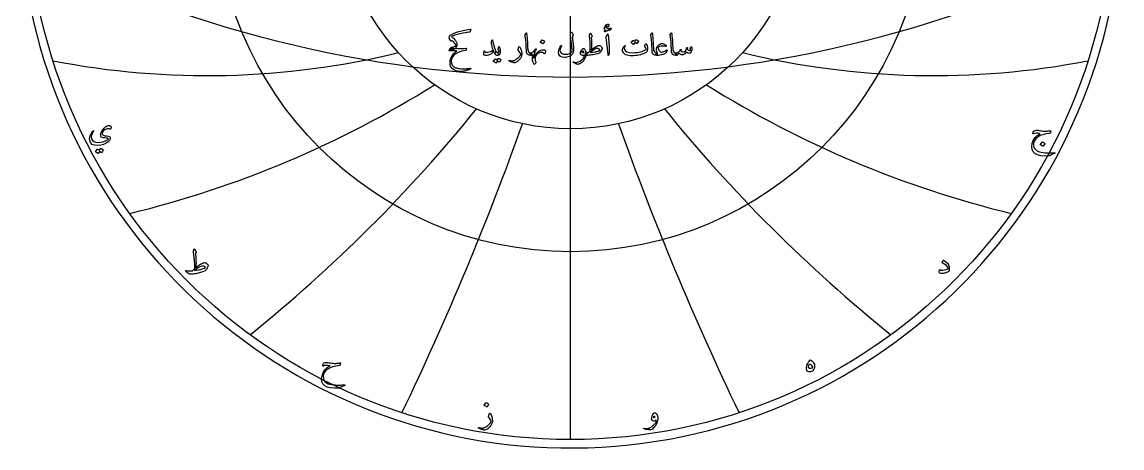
# Model space of a CAD drawing. Header units: millimetres. Extents: x -128 to 128, y -128 to 131.
# Drawn here: x -127.3 to 127.9, y -128 to -29.3 of the extents above; entities that cross this region are included whole.
import ezdxf

# ---------------------------------------------------------------- set-up
doc = ezdxf.new("R2010")
doc.units = ezdxf.units.MM
for name, color, linetype in [('CUT_OUTER', 1, 'Continuous'), ('ENGRAVE', 7, 'Continuous'), ('ENGRAVE_FINE', 8, 'Continuous'), ('TEXT', 5, 'Continuous')]:
    doc.layers.add(name, color=color, linetype=linetype)

msp = doc.modelspace()

# ---------------------------------------------------------------- linework, layer by layer
at = {"layer": 'CUT_OUTER'}
msp.add_arc((0, 0), 127.95, 185.9764, 87.8052, dxfattribs=at)
at = {"layer": 'ENGRAVE'}
for points in [[(0, -126), (0, 126)], [(0, -126), (0, -53.99)]]:
    msp.add_lwpolyline(points, dxfattribs=at)
for radius in [126, 82.48, 53.99]:
    msp.add_circle((0, 0), radius, dxfattribs=at)
for centre, radius, start, end in [((-84.32, 146.05), 187.73, 259.0268, 283.6824), ((84.32, 146.05), 187.73, 256.3176, 280.9732), ((-158.46, 158.46), 238.79, 283.6137, 302.1054), ((158.46, 158.46), 238.79, 237.8946, 256.3863), ((-290.4, 167.66), 345.32, 308.7299, 321.0577), ((290.4, 167.66), 345.32, 218.9423, 231.2701), ((-646.87, 173.33), 674.75, 334.25339, 340.41728), ((646.87, 173.33), 674.75, 199.58272, 205.74661)]:
    msp.add_arc(centre, radius, start, end, dxfattribs=at)
at = {"layer": 'ENGRAVE_FINE'}
msp.add_arc((0, 239.36), 281.39, 243.5411, 296.4589, dxfattribs=at)
at = {"layer": 'TEXT'}
for points in [[(9.17, -31.15), (9.08, -31.17), (8.99, -31.19), (8.91, -31.2), (8.84, -31.22), (8.77, -31.23), (8.71, -31.25), (8.66, -31.26), (8.62, -31.28), (8.57, -31.29), (8.52, -31.31), (8.45, -31.34), (8.38, -31.37), (8.3, -31.4), (8.21, -31.44), (8.11, -31.48), (8.01, -31.53), (7.96, -31.54), (7.92, -31.54), (7.89, -31.53), (7.87, -31.5), (7.85, -31.43), (7.89, -31.35), (7.99, -31.25), (8.15, -31.14), (8.03, -31.08), (7.94, -31), (7.88, -30.92), (7.85, -30.84), (7.84, -30.68), (7.88, -30.51), (7.96, -30.32), (8.09, -30.12), (8.25, -29.94), (8.41, -29.82), (8.57, -29.75), (8.74, -29.74), (8.83, -29.76), (8.9, -29.81), (8.93, -29.88), (8.93, -29.98), (8.92, -30.09), (8.89, -30.19), (8.85, -30.28), (8.8, -30.36), (8.76, -30.42), (8.71, -30.44), (8.67, -30.44), (8.63, -30.4), (8.59, -30.34), (8.54, -30.3), (8.48, -30.27), (8.41, -30.26), (8.34, -30.26), (8.28, -30.27), (8.23, -30.3), (8.19, -30.35), (8.15, -30.4), (8.15, -30.45), (8.16, -30.49), (8.19, -30.53), (8.33, -30.63), (8.49, -30.71), (8.68, -30.75), (8.91, -30.77), (8.92, -30.77), (8.95, -30.77), (8.97, -30.77), (9, -30.76), (9.02, -30.76), (9.06, -30.75), (9.09, -30.75), (9.12, -30.74), (9.16, -30.73), (9.2, -30.72), (9.23, -30.72), (9.25, -30.71), (9.28, -30.71), (9.3, -30.7), (9.32, -30.7), (9.33, -30.7), (9.36, -30.7), (9.39, -30.71), (9.41, -30.73), (9.42, -30.75), (9.43, -30.77), (9.43, -30.79), (9.43, -30.81), (9.43, -30.83), (9.36, -30.96), (9.29, -31.06), (9.23, -31.12), (9.17, -31.15)], [(-23.17, -31.14), (-23.31, -31.46), (-23.34, -31.52), (-23.38, -31.56), (-23.44, -31.59), (-23.52, -31.61), (-24.88, -31.83), (-25.99, -32.06), (-26.85, -32.31), (-27.47, -32.56), (-27.52, -32.59), (-27.55, -32.63), (-27.55, -32.66), (-27.52, -32.7), (-27.25, -32.96), (-27.02, -33.19), (-26.84, -33.39), (-26.7, -33.56), (-26.51, -33.87), (-26.4, -34.19), (-26.35, -34.5), (-26.38, -34.82), (-26.55, -35.2), (-26.81, -35.46), (-27.18, -35.62), (-27.63, -35.65), (-27.81, -35.62), (-27.91, -35.55), (-27.91, -35.45), (-27.82, -35.3), (-27.78, -35.25), (-27.74, -35.21), (-27.71, -35.18), (-27.69, -35.17), (-27.64, -35.15), (-27.6, -35.13), (-27.55, -35.11), (-27.5, -35.1), (-27.32, -35.06), (-27.16, -35.02), (-27.02, -34.98), (-26.89, -34.94), (-26.78, -34.9), (-26.68, -34.86), (-26.61, -34.82), (-26.54, -34.77), (-26.64, -34.55), (-26.81, -34.28), (-27.07, -33.97), (-27.41, -33.61), (-27.43, -33.6), (-27.45, -33.59), (-27.47, -33.58), (-27.49, -33.58), (-27.62, -33.67), (-27.64, -33.68), (-27.68, -33.67), (-27.71, -33.64), (-27.75, -33.6), (-28.11, -33.17), (-28.14, -33.12), (-28.15, -33.07), (-28.16, -33.01), (-28.15, -32.94), (-28.1, -32.76), (-28.04, -32.59), (-27.95, -32.43), (-27.85, -32.28), (-27.17, -31.91), (-26.19, -31.57), (-24.89, -31.25), (-23.29, -30.96), (-23.2, -30.96), (-23.16, -30.99), (-23.14, -31.05), (-23.17, -31.14)], [(-10.29, -31.82), (-10.28, -31.8), (-10.26, -31.78), (-10.25, -31.78), (-10.24, -31.78), (-10.22, -31.79), (-10.21, -31.81), (-10.19, -31.86), (-10.18, -31.93), (-10.12, -32.47), (-10.07, -32.97), (-10.04, -33.43), (-10.01, -33.85), (-9.99, -34.21), (-9.98, -34.53), (-9.96, -34.82), (-9.95, -35.06), (-9.94, -35.27), (-9.93, -35.45), (-9.92, -35.58), (-9.91, -35.68), (-9.85, -35.98), (-9.71, -36.19), (-9.49, -36.33), (-9.19, -36.39), (-9.11, -36.41), (-9.05, -36.46), (-9.03, -36.54), (-9.04, -36.65), (-9.07, -36.82), (-9.11, -36.95), (-9.15, -37.02), (-9.19, -37.05), (-9.61, -36.99), (-9.92, -36.82), (-10.12, -36.55), (-10.2, -36.16), (-10.22, -35.97), (-10.23, -35.79), (-10.24, -35.6), (-10.25, -35.42), (-10.26, -35.23), (-10.27, -35.04), (-10.28, -34.85), (-10.28, -34.66), (-10.3, -34.31), (-10.32, -33.98), (-10.34, -33.69), (-10.37, -33.44), (-10.41, -33.2), (-10.45, -32.94), (-10.49, -32.67), (-10.55, -32.38), (-10.55, -32.33), (-10.55, -32.28), (-10.54, -32.24), (-10.52, -32.2)], [(0.15, -31.65), (0.16, -31.62), (0.17, -31.61), (0.19, -31.6), (0.22, -31.59), (0.24, -31.6), (0.26, -31.61), (0.28, -31.63), (0.29, -31.66), (0.36, -31.83), (0.43, -31.97), (0.51, -32.09), (0.59, -32.19), (0.61, -32.23), (0.62, -32.27), (0.61, -32.31), (0.58, -32.36), (0.56, -32.39), (0.55, -32.41), (0.53, -32.44), (0.52, -32.46), (0.5, -32.48), (0.49, -32.5), (0.48, -32.52), (0.46, -32.53), (0.45, -32.56), (0.43, -32.59), (0.42, -32.63), (0.42, -32.68), (0.43, -32.8), (0.44, -32.94), (0.46, -33.09), (0.47, -33.25), (0.49, -33.42), (0.51, -33.6), (0.53, -33.79), (0.56, -34), (0.59, -34.2), (0.61, -34.39), (0.63, -34.57), (0.65, -34.74), (0.66, -34.9), (0.68, -35.04), (0.69, -35.17), (0.7, -35.3), (0.71, -35.66), (0.68, -36), (0.61, -36.32), (0.5, -36.62), (0.4, -36.8), (0.23, -36.97), (0.01, -37.12), (-0.26, -37.26), (-0.56, -37.37), (-0.84, -37.45), (-1.1, -37.5), (-1.35, -37.51), (-1.96, -37.43), (-2.4, -37.19), (-2.67, -36.82), (-2.76, -36.29), (-2.73, -35.9), (-2.62, -35.52), (-2.45, -35.14), (-2.21, -34.77), (-2.19, -34.75), (-2.17, -34.74), (-2.15, -34.73), (-2.13, -34.74), (-2.1, -34.75), (-2.09, -34.76), (-2.07, -34.77), (-2.07, -34.79), (-2.06, -34.81), (-2.06, -34.84), (-2.07, -34.86), (-2.08, -34.88), (-2.25, -35.21), (-2.36, -35.48), (-2.43, -35.71), (-2.44, -35.89), (-2.32, -36.28), (-2.06, -36.55), (-1.65, -36.7), (-1.11, -36.74), (-0.62, -36.69), (-0.2, -36.56), (0.14, -36.37), (0.41, -36.11), (0.4, -35.98), (0.39, -35.83), (0.38, -35.66), (0.36, -35.47), (0.34, -35.26), (0.31, -35.03), (0.28, -34.77), (0.24, -34.49), (0.2, -34.2), (0.17, -33.92), (0.14, -33.64), (0.11, -33.37), (0.08, -33.1), (0.06, -32.83), (0.03, -32.57), (0.01, -32.31), (-0.01, -32.07), (-0.01, -32.04), (-0.01, -32.01), (0, -31.99), (0.01, -31.96)], [(4.57, -31.91), (4.59, -31.89), (4.61, -31.88), (4.62, -31.87), (4.63, -31.87), (4.64, -31.88), (4.66, -31.89), (4.67, -31.91), (4.68, -31.93), (4.73, -32.03), (4.77, -32.12), (4.81, -32.2), (4.85, -32.28), (4.89, -32.34), (4.93, -32.4), (4.96, -32.45), (4.99, -32.49), (5.02, -32.53), (5.03, -32.56), (5.02, -32.6), (4.99, -32.64), (4.85, -32.82), (4.83, -32.85), (4.82, -32.89), (4.81, -32.93), (4.81, -32.97), (4.84, -33.32), (4.86, -33.62), (4.87, -33.88), (4.88, -34.1), (4.89, -34.28), (4.9, -34.42), (4.91, -34.52), (4.91, -34.58), (4.9, -34.75), (4.9, -34.92), (4.89, -35.08), (4.88, -35.23), (4.87, -35.37), (4.85, -35.5), (4.83, -35.63), (4.81, -35.74), (5.31, -35.36), (5.73, -35.07), (6.09, -34.87), (6.39, -34.75), (6.52, -34.72), (6.64, -34.71), (6.74, -34.71), (6.83, -34.74), (6.96, -34.8), (7.08, -34.91), (7.19, -35.05), (7.3, -35.23), (7.32, -35.27), (7.33, -35.32), (7.32, -35.38), (7.31, -35.44), (7.24, -35.66), (7.15, -35.88), (7.05, -36.08), (6.94, -36.27), (6.83, -36.39), (6.67, -36.5), (6.47, -36.59), (6.23, -36.66), (5.9, -36.73), (5.57, -36.8), (5.25, -36.86), (4.92, -36.91), (4.61, -36.96), (4.29, -36.99), (3.98, -37.02), (3.67, -37.05), (3.63, -37.04), (3.6, -37.01), (3.57, -36.96), (3.54, -36.89), (3.52, -36.8), (3.51, -36.72), (3.5, -36.64), (3.51, -36.56), (3.53, -36.49), (3.57, -36.44), (3.61, -36.41), (3.67, -36.39), (3.74, -36.39), (3.81, -36.38), (3.88, -36.38), (3.94, -36.37), (4, -36.36), (4.05, -36.36), (4.1, -36.35), (4.14, -36.35), (4.55, -35.96), (4.55, -35.94), (4.56, -35.92), (4.56, -35.89), (4.57, -35.86), (4.57, -35.82), (4.57, -35.78), (4.58, -35.73), (4.58, -35.68), (4.58, -35.62), (4.59, -35.56), (4.59, -35.5), (4.59, -35.43), (4.59, -35.36), (4.59, -35.28), (4.59, -35.2), (4.59, -35.12), (4.59, -35.03), (4.58, -34.92), (4.58, -34.79), (4.57, -34.64), (4.56, -34.48), (4.55, -34.3), (4.54, -34.1), (4.53, -33.89), (4.5, -33.41), (4.47, -33.04), (4.44, -32.77), (4.42, -32.59), (4.4, -32.48), (4.39, -32.39), (4.38, -32.33), (4.38, -32.3), (4.41, -32.24), (4.43, -32.18), (4.45, -32.13), (4.47, -32.08), (4.5, -32.03), (4.52, -31.99), (4.55, -31.95), (4.57, -31.91)], [(8.51, -32.18), (8.58, -32.05), (8.64, -32), (8.68, -32.04), (8.71, -32.17), (8.88, -33.95), (8.98, -35.04), (9, -35.91), (8.94, -36.56), (8.81, -36.99), (8.79, -37.03), (8.77, -37.05), (8.75, -37.05), (8.73, -37.04), (8.72, -37.02), (8.71, -36.99), (8.7, -36.95), (8.7, -36.91), (8.7, -36.6), (8.69, -36.27), (8.66, -35.91), (8.62, -35.54), (8.61, -35.45), (8.58, -35.18), (8.53, -34.76), (8.46, -34.16), (8.3, -32.85), (8.3, -32.78), (8.3, -32.72), (8.31, -32.66), (8.33, -32.6)], [(18.88, -31.82), (18.89, -31.8), (18.91, -31.78), (18.92, -31.78), (18.93, -31.78), (18.95, -31.79), (18.96, -31.81), (18.98, -31.86), (18.99, -31.93), (19.05, -32.47), (19.1, -32.97), (19.13, -33.43), (19.16, -33.85), (19.18, -34.21), (19.19, -34.53), (19.21, -34.82), (19.22, -35.06), (19.23, -35.27), (19.24, -35.45), (19.25, -35.58), (19.26, -35.68), (19.32, -35.98), (19.46, -36.19), (19.68, -36.33), (19.98, -36.39), (20.06, -36.41), (20.12, -36.46), (20.14, -36.54), (20.13, -36.65), (20.1, -36.82), (20.06, -36.95), (20.02, -37.02), (19.98, -37.05), (19.56, -36.99), (19.25, -36.82), (19.05, -36.55), (18.97, -36.16), (18.95, -35.97), (18.94, -35.79), (18.93, -35.6), (18.92, -35.42), (18.91, -35.23), (18.9, -35.04), (18.89, -34.85), (18.89, -34.66), (18.87, -34.31), (18.85, -33.98), (18.83, -33.69), (18.8, -33.44), (18.76, -33.2), (18.72, -32.94), (18.68, -32.67), (18.62, -32.38), (18.62, -32.33), (18.62, -32.28), (18.63, -32.24), (18.65, -32.2)], [(23.37, -31.82), (23.39, -31.8), (23.4, -31.78), (23.41, -31.78), (23.42, -31.78), (23.44, -31.79), (23.45, -31.81), (23.47, -31.86), (23.48, -31.93), (23.54, -32.47), (23.59, -32.97), (23.63, -33.43), (23.65, -33.85), (23.67, -34.21), (23.69, -34.53), (23.7, -34.82), (23.72, -35.06), (23.73, -35.27), (23.74, -35.45), (23.74, -35.58), (23.75, -35.68), (23.81, -35.98), (23.96, -36.19), (24.18, -36.33), (24.47, -36.39), (24.56, -36.41), (24.61, -36.46), (24.63, -36.54), (24.63, -36.65), (24.59, -36.82), (24.56, -36.95), (24.52, -37.02), (24.47, -37.05), (24.05, -36.99), (23.74, -36.82), (23.55, -36.55), (23.46, -36.16), (23.44, -35.97), (23.43, -35.79), (23.42, -35.6), (23.41, -35.42), (23.4, -35.23), (23.39, -35.04), (23.39, -34.85), (23.38, -34.66), (23.36, -34.31), (23.35, -33.98), (23.32, -33.69), (23.29, -33.44), (23.26, -33.2), (23.21, -32.94), (23.17, -32.67), (23.12, -32.38), (23.11, -32.33), (23.11, -32.28), (23.12, -32.24), (23.14, -32.2)], [(-27.17, -35.35), (-26.24, -35.39), (-25.44, -35.39), (-24.76, -35.37), (-24.21, -35.31), (-24.19, -35.31), (-24.17, -35.31), (-24.16, -35.31), (-24.15, -35.32), (-24.14, -35.33), (-24.14, -35.34), (-24.14, -35.36), (-24.14, -35.38), (-24.15, -35.44), (-24.17, -35.5), (-24.18, -35.56), (-24.19, -35.61), (-24.21, -35.65), (-24.22, -35.69), (-24.23, -35.73), (-24.24, -35.75), (-24.27, -35.8), (-24.29, -35.83), (-24.32, -35.85), (-24.36, -35.86), (-25.2, -36.01), (-25.93, -36.25), (-26.55, -36.58), (-27.06, -36.99), (-27.32, -37.28), (-27.5, -37.59), (-27.62, -37.92), (-27.67, -38.27), (-27.62, -38.82), (-27.45, -39.26), (-27.14, -39.6), (-26.7, -39.85), (-26.47, -39.92), (-26.21, -39.98), (-25.94, -40.03), (-25.64, -40.06), (-25.32, -40.09), (-24.98, -40.1), (-24.62, -40.1), (-24.23, -40.09), (-24.1, -40.08), (-23.96, -40.07), (-23.83, -40.06), (-23.7, -40.05), (-23.57, -40.04), (-23.45, -40.03), (-23.33, -40.01), (-23.22, -40), (-23.18, -40), (-23.16, -40.01), (-23.14, -40.03), (-23.14, -40.06), (-23.14, -40.09), (-23.15, -40.12), (-23.16, -40.14), (-23.18, -40.15), (-23.39, -40.24), (-23.58, -40.32), (-23.76, -40.39), (-23.94, -40.45), (-24.1, -40.5), (-24.25, -40.55), (-24.38, -40.59), (-24.51, -40.62), (-24.63, -40.65), (-24.74, -40.67), (-24.86, -40.69), (-24.96, -40.7), (-25.07, -40.72), (-25.17, -40.72), (-25.28, -40.73), (-25.37, -40.73), (-26.05, -40.67), (-26.62, -40.56), (-27.07, -40.38), (-27.41, -40.14), (-27.66, -39.85), (-27.83, -39.5), (-27.93, -39.1), (-27.95, -38.66), (-27.88, -38.1), (-27.71, -37.56), (-27.44, -37.04), (-27.07, -36.54), (-26.93, -36.38), (-26.77, -36.24), (-26.58, -36.1), (-26.38, -35.96), (-28.14, -35.95), (-28.18, -35.93), (-28.2, -35.9), (-28.19, -35.85), (-28.16, -35.79), (-28.1, -35.7), (-28.05, -35.62), (-28, -35.55), (-27.96, -35.48), (-27.92, -35.43), (-27.89, -35.39), (-27.86, -35.36), (-27.84, -35.33), (-27.79, -35.33), (-27.67, -35.33), (-27.46, -35.34), (-27.17, -35.35)], [(-18.07, -33.6), (-18.02, -33.8), (-17.98, -33.99), (-17.93, -34.19), (-17.88, -34.39), (-17.82, -34.59), (-17.76, -34.8), (-17.7, -35.01), (-17.63, -35.23), (-17.49, -35.62), (-17.37, -35.92), (-17.26, -36.12), (-17.16, -36.22), (-17.07, -36.28), (-16.98, -36.36), (-16.89, -36.47), (-16.8, -36.6), (-16.72, -36.77), (-16.69, -36.89), (-16.73, -36.97), (-16.83, -37.02), (-17.15, -36.98), (-17.44, -36.77), (-17.69, -36.37), (-17.9, -35.8), (-17.9, -35.79), (-17.91, -35.78), (-17.92, -35.78), (-17.93, -35.78), (-17.93, -35.78), (-17.94, -35.78), (-17.95, -35.79), (-17.96, -35.8), (-17.98, -35.89), (-18, -35.99), (-18.03, -36.09), (-18.07, -36.2), (-18.1, -36.31), (-18.14, -36.39), (-18.18, -36.46), (-18.23, -36.52), (-18.38, -36.65), (-18.57, -36.77), (-18.8, -36.87), (-19.07, -36.96), (-19.34, -37.02), (-19.57, -37.05), (-19.77, -37.04), (-19.94, -36.99), (-20.08, -36.88), (-20.14, -36.67), (-20.13, -36.38), (-20.04, -35.99), (-20.03, -35.98), (-20.02, -35.97), (-20.01, -35.97), (-19.99, -35.96), (-19.97, -35.97), (-19.95, -35.97), (-19.94, -35.98), (-19.93, -36), (-19.9, -36.08), (-19.86, -36.15), (-19.82, -36.2), (-19.77, -36.24), (-19.63, -36.29), (-19.44, -36.3), (-19.19, -36.28), (-18.9, -36.21), (-18.59, -36.11), (-18.34, -36), (-18.17, -35.87), (-18.07, -35.73), (-18.05, -35.59), (-18.08, -35.35), (-18.15, -35.01), (-18.27, -34.57), (-18.33, -34.34), (-18.36, -34.15), (-18.37, -34.01), (-18.36, -33.91), (-18.22, -33.52), (-18.2, -33.48), (-18.19, -33.45), (-18.17, -33.43), (-18.15, -33.42), (-18.13, -33.43), (-18.11, -33.47), (-18.09, -33.53), (-18.07, -33.6)], [(-16.6, -35.95), (-16.64, -35.88), (-16.68, -35.82), (-16.72, -35.77), (-16.76, -35.72), (-16.79, -35.69), (-16.8, -35.65), (-16.8, -35.6), (-16.8, -35.55), (-16.64, -35), (-16.62, -34.95), (-16.59, -34.94), (-16.56, -34.96), (-16.52, -35.01), (-16.46, -35.13), (-16.41, -35.27), (-16.36, -35.44), (-16.33, -35.63), (-16.31, -35.81), (-16.3, -35.99), (-16.31, -36.17), (-16.32, -36.34), (-16.35, -36.49), (-16.38, -36.62), (-16.43, -36.73), (-16.48, -36.83), (-16.54, -36.9), (-16.62, -36.95), (-16.73, -36.99), (-16.86, -37.02), (-16.99, -37.02), (-17.12, -37), (-17.23, -36.95), (-17.34, -36.88), (-17.42, -36.78), (-17.46, -36.68), (-17.47, -36.56), (-17.43, -36.42), (-17.38, -36.31), (-17.31, -36.24), (-17.24, -36.21), (-17.15, -36.23), (-16.95, -36.27), (-16.78, -36.28), (-16.63, -36.24), (-16.51, -36.16), (-16.51, -36.14), (-16.52, -36.1), (-16.55, -36.03), (-16.6, -35.95)], [(-11.96, -35.02), (-11.96, -35.01), (-11.95, -35), (-11.95, -34.99), (-11.94, -34.98), (-11.92, -34.98), (-11.89, -34.99), (-11.86, -35.01), (-11.83, -35.04), (-11.7, -35.2), (-11.58, -35.38), (-11.49, -35.59), (-11.41, -35.82), (-11.35, -36.07), (-11.31, -36.31), (-11.3, -36.55), (-11.31, -36.79), (-11.37, -37.1), (-11.48, -37.4), (-11.63, -37.69), (-11.82, -37.97), (-12.04, -38.22), (-12.3, -38.42), (-12.59, -38.58), (-12.92, -38.69), (-13.01, -38.7), (-13.09, -38.71), (-13.18, -38.7), (-13.27, -38.68), (-13.47, -38.61), (-13.65, -38.54), (-13.81, -38.48), (-13.95, -38.43), (-14.08, -38.38), (-14.18, -38.33), (-14.26, -38.29), (-14.32, -38.26), (-14.33, -38.25), (-14.34, -38.24), (-14.35, -38.22), (-14.35, -38.21), (-14.35, -38.2), (-14.34, -38.19), (-14.34, -38.17), (-14.33, -38.16), (-14.32, -38.15), (-14.3, -38.15), (-14.28, -38.15), (-14.26, -38.16), (-14.14, -38.19), (-14.02, -38.22), (-13.91, -38.24), (-13.8, -38.25), (-13.69, -38.26), (-13.59, -38.27), (-13.5, -38.27), (-13.41, -38.26), (-13.31, -38.24), (-13.22, -38.22), (-13.12, -38.19), (-13.02, -38.15), (-12.91, -38.11), (-12.8, -38.05), (-12.69, -37.99), (-12.58, -37.92), (-12.26, -37.68), (-11.98, -37.43), (-11.75, -37.16), (-11.57, -36.87), (-11.56, -36.85), (-11.55, -36.82), (-11.55, -36.79), (-11.55, -36.75), (-11.63, -36.55), (-11.75, -36.32), (-11.91, -36.08), (-12.12, -35.8), (-12.13, -35.79), (-12.14, -35.77), (-12.14, -35.76), (-12.14, -35.75)], [(-8.03, -36.99), (-8.11, -37.16), (-8.17, -37.34), (-8.2, -37.53), (-8.22, -37.73), (-8.21, -37.93), (-8.18, -38.15), (-8.14, -38.37), (-8.07, -38.6), (-8.06, -38.63), (-8.06, -38.65), (-8.06, -38.68), (-8.07, -38.69), (-8.33, -39.06), (-8.36, -39.09), (-8.38, -39.1), (-8.4, -39.11), (-8.41, -39.1), (-8.66, -38.67), (-8.78, -38.15), (-8.78, -37.53), (-8.64, -36.81), (-8.77, -36.91), (-8.9, -36.99), (-9.04, -37.03), (-9.19, -37.05), (-9.22, -37.04), (-9.25, -37.01), (-9.27, -36.96), (-9.3, -36.89), (-9.31, -36.85), (-9.32, -36.81), (-9.33, -36.77), (-9.33, -36.73), (-9.34, -36.69), (-9.34, -36.65), (-9.34, -36.61), (-9.35, -36.57), (-9.34, -36.49), (-9.32, -36.44), (-9.26, -36.41), (-9.19, -36.39), (-8.89, -36.33), (-8.61, -36.16), (-8.35, -35.9), (-8.11, -35.55), (-8.07, -35.51), (-8.04, -35.48), (-8.01, -35.47), (-7.97, -35.48), (-7.94, -35.51), (-7.93, -35.53), (-7.93, -35.56), (-7.94, -35.59), (-8, -35.71), (-8.07, -35.82), (-8.13, -35.94), (-8.18, -36.06), (-8.24, -36.18), (-8.29, -36.3), (-8.34, -36.43), (-8.39, -36.55), (-8.5, -36.9), (-8.56, -37.19), (-8.57, -37.44), (-8.54, -37.65), (-8.53, -37.65), (-8.53, -37.66), (-8.53, -37.66), (-8.53, -37.66), (-8.53, -37.66), (-8.53, -37.66), (-8.52, -37.65), (-8.52, -37.65), (-8.48, -37.54), (-8.43, -37.44), (-8.38, -37.34), (-8.34, -37.24), (-8.29, -37.15), (-8.23, -37.06), (-8.18, -36.96), (-8.12, -36.87), (-8.08, -36.81), (-8.04, -36.77), (-8.01, -36.76), (-7.98, -36.77), (-7.97, -36.8), (-7.97, -36.84), (-7.99, -36.91), (-8.03, -36.99)], [(-6.2, -36.6), (-6.29, -36.45), (-6.41, -36.35), (-6.56, -36.3), (-6.74, -36.29), (-6.84, -36.3), (-6.94, -36.32), (-7.04, -36.34), (-7.14, -36.37), (-7.24, -36.4), (-7.34, -36.43), (-7.43, -36.47), (-7.53, -36.52), (-7.69, -36.63), (-7.84, -36.78), (-7.99, -36.98), (-8.12, -37.22), (-8.16, -37.27), (-8.2, -37.3), (-8.23, -37.31), (-8.26, -37.3), (-8.29, -37.27), (-8.3, -37.24), (-8.29, -37.2), (-8.27, -37.15), (-8.25, -37.1), (-8.22, -37.04), (-8.2, -37), (-8.18, -36.96), (-8.16, -36.92), (-8.15, -36.9), (-8.13, -36.87), (-8.12, -36.86), (-8.02, -36.7), (-7.91, -36.55), (-7.79, -36.41), (-7.68, -36.29), (-7.56, -36.18), (-7.44, -36.08), (-7.32, -36), (-7.19, -35.92), (-6.87, -35.77), (-6.57, -35.7), (-6.29, -35.69), (-6.04, -35.75), (-5.93, -35.81), (-5.85, -35.88), (-5.8, -35.96), (-5.78, -36.07), (-5.8, -36.2), (-5.84, -36.33), (-5.9, -36.46), (-6, -36.57), (-6.07, -36.62), (-6.12, -36.64), (-6.16, -36.63), (-6.2, -36.6)], [(-6.6, -33.43), (-6.59, -33.42), (-6.58, -33.42), (-6.56, -33.41), (-6.54, -33.42), (-6.4, -33.47), (-6.27, -33.54), (-6.14, -33.63), (-6.02, -33.72), (-6.01, -33.74), (-6.01, -33.75), (-6.01, -33.76), (-6.02, -33.78), (-6.36, -34.33), (-6.37, -34.34), (-6.39, -34.35), (-6.41, -34.34), (-6.43, -34.32), (-6.45, -34.31), (-6.48, -34.29), (-6.53, -34.26), (-6.58, -34.22), (-6.65, -34.18), (-6.73, -34.13), (-6.83, -34.07), (-6.94, -34), (-6.95, -33.99), (-6.96, -33.98), (-6.96, -33.97), (-6.95, -33.96)], [(3.52, -37.13), (3.35, -37.72), (3.06, -38.22), (2.66, -38.63), (2.15, -38.93), (2.08, -38.96), (2, -38.99), (1.93, -39.02), (1.87, -39.04), (1.8, -39.06), (1.73, -39.07), (1.67, -39.08), (1.6, -39.08), (1.45, -39.06), (1.24, -38.98), (0.98, -38.84), (0.68, -38.64), (0.64, -38.61), (0.62, -38.59), (0.62, -38.56), (0.62, -38.53), (0.64, -38.51), (0.66, -38.5), (0.69, -38.51), (0.73, -38.52), (1.05, -38.62), (1.41, -38.62), (1.8, -38.52), (2.24, -38.31), (2.6, -38.07), (2.9, -37.78), (3.13, -37.45), (3.3, -37.08), (3.3, -37.07), (3.3, -37.06), (3.29, -37.05), (3.28, -37.05), (3.03, -37.03), (2.82, -37), (2.64, -36.96), (2.5, -36.9), (2.4, -36.81), (2.33, -36.69), (2.3, -36.53), (2.32, -36.33), (2.32, -36.31), (2.32, -36.28), (2.33, -36.26), (2.34, -36.23), (2.34, -36.2), (2.35, -36.17), (2.36, -36.14), (2.37, -36.11), (2.46, -35.9), (2.56, -35.73), (2.68, -35.59), (2.82, -35.49), (2.97, -35.44), (3.1, -35.44), (3.22, -35.49), (3.32, -35.61), (3.42, -35.77), (3.49, -35.95), (3.54, -36.16), (3.56, -36.39), (3.58, -36.39), (3.59, -36.39), (3.61, -36.39), (3.62, -36.39), (3.63, -36.39), (3.64, -36.39), (3.66, -36.38), (3.67, -36.38), (3.72, -36.4), (3.76, -36.43), (3.79, -36.48), (3.8, -36.55), (3.81, -36.63), (3.81, -36.71), (3.8, -36.8), (3.78, -36.88), (3.76, -36.95), (3.73, -37), (3.7, -37.03), (3.67, -37.05), (3.53, -37.05), (3.53, -37.06), (3.53, -37.08), (3.53, -37.1), (3.52, -37.13)], [(6.13, -35.4), (6.1, -35.41), (6.06, -35.41), (6.02, -35.42), (5.98, -35.43), (5.62, -35.57), (5.27, -35.76), (4.93, -36.01), (4.59, -36.32), (4.93, -36.29), (5.25, -36.25), (5.55, -36.21), (5.84, -36.16), (6.11, -36.11), (6.37, -36.05), (6.6, -35.98), (6.82, -35.91), (6.84, -35.9), (6.85, -35.89), (6.85, -35.87), (6.84, -35.85), (6.69, -35.66), (6.52, -35.52), (6.33, -35.44), (6.13, -35.4)], [(17.56, -34.35), (17.61, -34.41), (17.65, -34.47), (17.69, -34.55), (17.73, -34.63), (17.76, -34.71), (17.79, -34.81), (17.81, -34.9), (17.83, -35.01), (17.86, -35.21), (17.87, -35.42), (17.85, -35.62), (17.82, -35.82), (17.77, -36), (17.7, -36.14), (17.62, -36.25), (17.53, -36.33), (17.23, -36.48), (16.91, -36.63), (16.58, -36.75), (16.22, -36.86), (15.85, -36.95), (15.46, -37.01), (15.05, -37.06), (14.62, -37.1), (13.83, -37.09), (13.17, -36.98), (12.66, -36.76), (12.29, -36.44), (12.14, -36.19), (12.07, -35.93), (12.08, -35.64), (12.17, -35.33), (12.2, -35.27), (12.24, -35.2), (12.28, -35.13), (12.33, -35.06), (12.38, -34.99), (12.44, -34.92), (12.5, -34.84), (12.56, -34.77), (12.59, -34.74), (12.61, -34.73), (12.63, -34.73), (12.66, -34.73), (12.67, -34.74), (12.69, -34.75), (12.7, -34.77), (12.71, -34.79), (12.71, -34.81), (12.71, -34.83), (12.7, -34.85), (12.69, -34.87), (12.62, -34.94), (12.57, -35.02), (12.52, -35.1), (12.48, -35.18), (12.45, -35.26), (12.43, -35.33), (12.43, -35.41), (12.44, -35.48), (12.67, -35.89), (13.09, -36.18), (13.72, -36.34), (14.55, -36.38), (15, -36.37), (15.43, -36.33), (15.84, -36.27), (16.23, -36.19), (16.6, -36.09), (16.95, -35.97), (17.28, -35.83), (17.59, -35.67), (17.56, -35.52), (17.49, -35.36), (17.38, -35.18), (17.24, -34.98), (17.23, -34.96), (17.23, -34.92), (17.24, -34.87), (17.25, -34.8), (17.26, -34.8), (17.26, -34.79), (17.26, -34.78), (17.26, -34.78), (17.28, -34.69), (17.32, -34.58), (17.36, -34.47), (17.42, -34.35), (17.44, -34.31), (17.48, -34.29), (17.51, -34.31), (17.56, -34.35)], [(15.19, -33.38), (15.2, -33.37), (15.21, -33.37), (15.23, -33.36), (15.25, -33.37), (15.32, -33.39), (15.39, -33.42), (15.46, -33.45), (15.52, -33.49), (15.58, -33.53), (15.65, -33.57), (15.71, -33.61), (15.76, -33.66), (15.78, -33.68), (15.78, -33.69), (15.78, -33.71), (15.77, -33.73), (15.42, -34.28), (15.41, -34.29), (15.4, -34.29), (15.38, -34.28), (15.36, -34.27), (15.34, -34.25), (15.32, -34.23), (15.28, -34.21), (15.23, -34.18), (15.18, -34.15), (15.11, -34.11), (15.03, -34.06), (14.94, -34.01), (14.67, -34.44), (14.66, -34.45), (14.64, -34.46), (14.62, -34.45), (14.6, -34.43), (14.58, -34.42), (14.54, -34.4), (14.5, -34.37), (14.44, -34.33), (14.38, -34.29), (14.29, -34.24), (14.2, -34.18), (14.09, -34.11), (14.08, -34.1), (14.07, -34.09), (14.07, -34.08), (14.08, -34.07), (14.44, -33.54), (14.45, -33.53), (14.46, -33.53), (14.47, -33.52), (14.49, -33.53), (14.56, -33.54), (14.61, -33.57), (14.67, -33.59), (14.73, -33.62), (14.78, -33.66), (14.83, -33.69), (14.88, -33.73), (14.93, -33.76)], [(22.43, -35.86), (22.23, -36.3), (22.21, -36.34), (22.18, -36.38), (22.16, -36.4), (22.14, -36.42), (22.02, -36.5), (21.9, -36.57), (21.77, -36.64), (21.64, -36.7), (21.49, -36.76), (21.34, -36.81), (21.18, -36.87), (21.01, -36.91), (20.7, -36.99), (20.42, -37.04), (20.18, -37.06), (19.98, -37.05), (19.9, -37.01), (19.85, -36.94), (19.83, -36.84), (19.83, -36.7), (19.85, -36.57), (19.87, -36.48), (19.91, -36.42), (19.95, -36.39), (19.96, -36.39), (19.97, -36.39), (19.97, -36.39), (19.98, -36.39), (20.04, -36.4), (20.09, -36.4), (20.14, -36.4), (20.19, -36.39), (20.1, -36.26), (20.04, -36.12), (19.99, -35.96), (19.96, -35.79), (19.96, -35.48), (20.01, -35.21), (20.12, -34.97), (20.29, -34.77), (20.5, -34.57), (20.71, -34.43), (20.92, -34.32), (21.12, -34.27), (21.34, -34.27), (21.59, -34.35), (21.86, -34.51), (22.17, -34.75), (22.2, -34.79), (22.22, -34.83), (22.22, -34.87), (22.2, -34.92), (22.17, -34.95), (22.13, -34.97), (22.09, -34.98), (22.04, -34.96), (21.7, -34.86), (21.36, -34.83), (21.02, -34.86), (20.67, -34.95), (20.53, -35.01), (20.43, -35.07), (20.36, -35.14), (20.32, -35.22), (20.31, -35.31), (20.33, -35.44), (20.4, -35.59), (20.5, -35.77), (20.63, -35.95), (20.75, -36.08), (20.86, -36.17), (20.97, -36.22), (21.2, -36.24), (21.43, -36.21), (21.66, -36.14), (21.89, -36.01), (22.1, -35.87), (22.21, -35.8), (22.3, -35.76), (22.36, -35.75), (22.41, -35.77), (22.42, -35.79), (22.43, -35.81), (22.43, -35.84), (22.43, -35.86)], [(27.99, -34.98), (28.01, -34.97), (28.03, -34.97), (28.05, -34.99), (28.07, -35.02), (28.1, -35.08), (28.12, -35.15), (28.13, -35.26), (28.14, -35.38), (28.14, -35.53), (28.13, -35.67), (28.12, -35.8), (28.09, -35.93), (28.01, -36.19), (27.92, -36.38), (27.82, -36.49), (27.71, -36.53), (27.46, -36.51), (27.22, -36.45), (27, -36.33), (26.8, -36.16), (26.67, -36.43), (26.51, -36.64), (26.32, -36.79), (26.11, -36.88), (25.88, -36.9), (25.66, -36.84), (25.43, -36.71), (25.2, -36.5), (25.01, -36.74), (24.83, -36.91), (24.65, -37.01), (24.47, -37.05), (24.44, -37.03), (24.41, -36.97), (24.37, -36.87), (24.34, -36.73), (24.33, -36.59), (24.35, -36.49), (24.4, -36.42), (24.47, -36.39), (24.81, -36.32), (25.1, -36.17), (25.35, -35.95), (25.56, -35.66), (25.57, -35.64), (25.59, -35.63), (25.6, -35.62), (25.61, -35.62), (25.63, -35.62), (25.65, -35.63), (25.66, -35.64), (25.67, -35.65), (25.68, -35.69), (25.66, -35.76), (25.62, -35.85), (25.56, -35.97), (25.64, -36.06), (25.77, -36.13), (25.94, -36.18), (26.15, -36.2), (26.42, -36.14), (26.65, -35.96), (26.85, -35.65), (27.01, -35.22), (27.02, -35.19), (27.03, -35.18), (27.04, -35.17), (27.06, -35.17), (27.08, -35.17), (27.1, -35.17), (27.11, -35.18), (27.12, -35.19), (27.13, -35.21), (27.14, -35.23), (27.14, -35.25), (27.14, -35.27), (27.07, -35.57), (27.15, -35.65), (27.25, -35.71), (27.37, -35.77), (27.51, -35.82), (27.64, -35.85), (27.74, -35.86), (27.81, -35.84), (27.85, -35.8), (27.86, -35.73), (27.85, -35.64), (27.83, -35.52), (27.78, -35.38), (27.79, -35.33), (27.83, -35.25), (27.9, -35.13), (27.99, -34.98)], [(-16.73, -37.69), (-16.72, -37.68), (-16.71, -37.68), (-16.69, -37.67), (-16.67, -37.68), (-16.6, -37.7), (-16.53, -37.73), (-16.46, -37.77), (-16.4, -37.8), (-16.34, -37.84), (-16.28, -37.88), (-16.22, -37.93), (-16.16, -37.97), (-16.15, -37.99), (-16.14, -38.01), (-16.14, -38.02), (-16.15, -38.04), (-16.5, -38.59), (-16.51, -38.6), (-16.52, -38.6), (-16.54, -38.59), (-16.56, -38.58), (-16.58, -38.56), (-16.6, -38.54), (-16.64, -38.52), (-16.69, -38.49), (-16.74, -38.46), (-16.81, -38.42), (-16.89, -38.37), (-16.98, -38.32), (-17.25, -38.75), (-17.27, -38.76), (-17.28, -38.77), (-17.3, -38.76), (-17.32, -38.74), (-17.35, -38.73), (-17.38, -38.71), (-17.42, -38.68), (-17.48, -38.64), (-17.55, -38.6), (-17.63, -38.55), (-17.72, -38.49), (-17.83, -38.42), (-17.84, -38.41), (-17.85, -38.4), (-17.85, -38.39), (-17.84, -38.38), (-17.48, -37.85), (-17.48, -37.84), (-17.46, -37.84), (-17.45, -37.83), (-17.43, -37.84), (-17.37, -37.86), (-17.31, -37.88), (-17.25, -37.91), (-17.19, -37.93), (-17.14, -37.97), (-17.09, -38), (-17.04, -38.04), (-16.99, -38.08)], [(3.17, -36.31), (3.1, -36.18), (3.01, -36.09), (2.92, -36.03), (2.82, -36.01), (2.76, -36.03), (2.71, -36.05), (2.67, -36.09), (2.63, -36.13), (2.61, -36.15), (2.61, -36.18), (2.62, -36.2), (2.64, -36.23), (2.72, -36.3), (2.83, -36.34), (2.97, -36.37), (3.14, -36.37), (3.16, -36.37), (3.17, -36.36), (3.18, -36.34), (3.17, -36.31)], [(-106.85, -54.11), (-107.1, -54.02), (-107.38, -54.02), (-107.69, -54.1), (-108.03, -54.26), (-108.24, -54.41), (-108.42, -54.58), (-108.56, -54.79), (-108.67, -55.03), (-108.68, -55.08), (-108.68, -55.13), (-108.67, -55.18), (-108.66, -55.23), (-108.53, -55.4), (-108.33, -55.52), (-108.04, -55.61), (-107.66, -55.65), (-107.3, -55.69), (-107.03, -55.76), (-106.86, -55.86), (-106.8, -56), (-106.79, -56.28), (-106.85, -56.53), (-106.96, -56.75), (-107.15, -56.94), (-107.72, -57.33), (-108.34, -57.62), (-108.99, -57.81), (-109.68, -57.89), (-110.43, -57.84), (-110.99, -57.62), (-111.37, -57.21), (-111.55, -56.64), (-111.56, -56.32), (-111.52, -55.98), (-111.41, -55.61), (-111.26, -55.22), (-111.2, -55.1), (-111.15, -55), (-111.09, -54.9), (-111.03, -54.8), (-110.97, -54.7), (-110.9, -54.61), (-110.84, -54.52), (-110.77, -54.43), (-110.73, -54.4), (-110.7, -54.38), (-110.67, -54.39), (-110.65, -54.42), (-110.63, -54.45), (-110.63, -54.49), (-110.64, -54.52), (-110.65, -54.56), (-110.97, -55.07), (-111.16, -55.53), (-111.22, -55.94), (-111.15, -56.31), (-110.92, -56.69), (-110.59, -56.96), (-110.15, -57.11), (-109.6, -57.16), (-108.9, -57.1), (-108.27, -56.96), (-107.71, -56.73), (-107.22, -56.41), (-107.19, -56.38), (-107.18, -56.35), (-107.18, -56.33), (-107.21, -56.3), (-107.31, -56.25), (-107.49, -56.21), (-107.75, -56.17), (-108.08, -56.14), (-108.42, -56.1), (-108.68, -56.02), (-108.86, -55.91), (-108.96, -55.76), (-109, -55.58), (-109.02, -55.39), (-109, -55.2), (-108.94, -54.99), (-108.77, -54.59), (-108.53, -54.22), (-108.22, -53.88), (-107.85, -53.57), (-107.75, -53.5), (-107.66, -53.44), (-107.56, -53.39), (-107.47, -53.34), (-107.38, -53.31), (-107.3, -53.28), (-107.22, -53.26), (-107.15, -53.26), (-106.85, -53.28), (-106.67, -53.41), (-106.6, -53.64), (-106.65, -53.98), (-106.69, -54.07), (-106.73, -54.12), (-106.79, -54.13), (-106.85, -54.11)], [(111.43, -54.59), (111.25, -55.01), (111.23, -55.03), (111.21, -55.05), (111.19, -55.07), (111.16, -55.08), (110.3, -55.21), (109.58, -55.38), (109, -55.58), (108.57, -55.8), (107.95, -56.3), (107.56, -56.85), (107.38, -57.45), (107.43, -58.1), (107.57, -58.45), (107.8, -58.76), (108.12, -59.03), (108.54, -59.26), (108.84, -59.37), (109.21, -59.45), (109.65, -59.51), (110.16, -59.56), (110.43, -59.57), (110.7, -59.58), (110.97, -59.58), (111.23, -59.58), (111.49, -59.58), (111.74, -59.57), (111.98, -59.55), (112.22, -59.54), (112.28, -59.53), (112.32, -59.54), (112.35, -59.55), (112.38, -59.57), (112.39, -59.59), (112.39, -59.61), (112.39, -59.64), (112.38, -59.67), (112.37, -59.68), (112.36, -59.69), (112.35, -59.7), (112.33, -59.71), (112.32, -59.72), (112.31, -59.72), (112.29, -59.73), (112.28, -59.74), (112.05, -59.81), (111.86, -59.88), (111.68, -59.96), (111.54, -60.04), (111.45, -60.1), (111.36, -60.14), (111.29, -60.18), (111.22, -60.22), (111.16, -60.24), (111.11, -60.26), (111.07, -60.27), (111.04, -60.28), (109.99, -60.32), (109.09, -60.24), (108.34, -60.05), (107.76, -59.74), (107.34, -59.32), (107.09, -58.8), (107.02, -58.17), (107.11, -57.44), (107.36, -56.7), (107.76, -56.07), (108.3, -55.55), (108.98, -55.14), (108.5, -55.05), (108.08, -55.02), (107.72, -55.07), (107.42, -55.19), (107.39, -55.2), (107.37, -55.21), (107.35, -55.21), (107.33, -55.21), (107.31, -55.2), (107.3, -55.19), (107.29, -55.17), (107.29, -55.15), (107.3, -55.06), (107.32, -54.96), (107.34, -54.87), (107.37, -54.77), (107.47, -54.59), (107.62, -54.46), (107.84, -54.37), (108.11, -54.33), (108.28, -54.33), (108.5, -54.35), (108.76, -54.39), (109.06, -54.45), (109.38, -54.51), (109.66, -54.54), (109.93, -54.56), (110.17, -54.56), (110.28, -54.56), (110.41, -54.55), (110.54, -54.54), (110.67, -54.53), (110.82, -54.51), (110.96, -54.5), (111.12, -54.47), (111.28, -54.45), (111.38, -54.45), (111.43, -54.47), (111.45, -54.52), (111.43, -54.59)], [(-109.02, -58.58), (-109.01, -58.57), (-109, -58.56), (-108.98, -58.56), (-108.96, -58.56), (-108.88, -58.59), (-108.81, -58.62), (-108.74, -58.65), (-108.67, -58.69), (-108.6, -58.73), (-108.53, -58.78), (-108.47, -58.82), (-108.41, -58.88), (-108.4, -58.89), (-108.39, -58.91), (-108.39, -58.93), (-108.4, -58.95), (-108.77, -59.54), (-108.78, -59.54), (-108.8, -59.54), (-108.82, -59.54), (-108.84, -59.52), (-108.86, -59.51), (-108.89, -59.49), (-108.92, -59.46), (-108.97, -59.43), (-109.03, -59.39), (-109.1, -59.35), (-109.19, -59.3), (-109.28, -59.25), (-109.58, -59.71), (-109.59, -59.72), (-109.61, -59.72), (-109.63, -59.72), (-109.65, -59.7), (-109.68, -59.68), (-109.71, -59.66), (-109.76, -59.63), (-109.82, -59.59), (-109.89, -59.54), (-109.98, -59.49), (-110.08, -59.43), (-110.2, -59.36), (-110.21, -59.35), (-110.21, -59.33), (-110.21, -59.32), (-110.2, -59.31), (-109.82, -58.75), (-109.82, -58.74), (-109.8, -58.73), (-109.78, -58.73), (-109.76, -58.73), (-109.7, -58.75), (-109.64, -58.78), (-109.57, -58.8), (-109.52, -58.83), (-109.46, -58.87), (-109.4, -58.91), (-109.35, -58.94), (-109.3, -58.99)], [(109.43, -57.1), (109.44, -57.09), (109.46, -57.08), (109.47, -57.08), (109.5, -57.08), (109.65, -57.14), (109.79, -57.22), (109.92, -57.3), (110.05, -57.41), (110.06, -57.42), (110.06, -57.44), (110.06, -57.45), (110.05, -57.47), (109.69, -58.06), (109.68, -58.07), (109.66, -58.07), (109.64, -58.07), (109.61, -58.05), (109.59, -58.03), (109.56, -58.01), (109.51, -57.98), (109.45, -57.94), (109.38, -57.89), (109.29, -57.84), (109.19, -57.78), (109.07, -57.71), (109.05, -57.7), (109.05, -57.68), (109.05, -57.67), (109.05, -57.66)], [(-87.49, -82.28), (-87.45, -82.2), (-87.42, -82.12), (-87.39, -82.06), (-87.37, -82), (-87.35, -81.96), (-87.33, -81.92), (-87.32, -81.9), (-87.31, -81.89), (-87.3, -81.87), (-87.28, -81.86), (-87.27, -81.85), (-87.24, -81.85), (-87.23, -81.85), (-87.21, -81.86), (-87.2, -81.88), (-87.19, -81.9), (-87.15, -81.99), (-87.11, -82.08), (-87.08, -82.16), (-87.05, -82.22), (-87.03, -82.25), (-87.01, -82.28), (-86.99, -82.31), (-86.97, -82.34), (-86.94, -82.38), (-86.91, -82.42), (-86.88, -82.46), (-86.84, -82.5), (-86.82, -82.54), (-86.81, -82.58), (-86.82, -82.62), (-86.84, -82.66), (-86.99, -82.86), (-87.01, -82.89), (-87.02, -82.92), (-87.03, -82.95), (-87.03, -82.99), (-86.95, -83.84), (-86.9, -84.53), (-86.88, -85.06), (-86.89, -85.43), (-86.9, -85.56), (-86.9, -85.69), (-86.91, -85.8), (-86.92, -85.9), (-86.93, -85.99), (-86.94, -86.07), (-86.95, -86.14), (-86.96, -86.19), (-86.73, -86.02), (-86.52, -85.86), (-86.32, -85.71), (-86.14, -85.59), (-85.98, -85.48), (-85.83, -85.39), (-85.7, -85.31), (-85.59, -85.26), (-85.4, -85.17), (-85.22, -85.1), (-85.05, -85.05), (-84.89, -85.02), (-84.81, -85.02), (-84.72, -85.04), (-84.63, -85.07), (-84.53, -85.12), (-84.35, -85.26), (-84.21, -85.39), (-84.12, -85.51), (-84.08, -85.63), (-84.09, -85.76), (-84.12, -85.91), (-84.18, -86.07), (-84.26, -86.25), (-84.36, -86.43), (-84.45, -86.58), (-84.53, -86.7), (-84.6, -86.79), (-84.75, -86.9), (-85.01, -87.03), (-85.38, -87.17), (-85.86, -87.32), (-86.12, -87.4), (-86.39, -87.47), (-86.67, -87.53), (-86.95, -87.58), (-87.23, -87.62), (-87.51, -87.66), (-87.8, -87.68), (-88.09, -87.7), (-88.19, -87.68), (-88.29, -87.66), (-88.39, -87.63), (-88.48, -87.59), (-88.56, -87.56), (-88.65, -87.52), (-88.72, -87.47), (-88.8, -87.42), (-88.93, -87.33), (-89.04, -87.23), (-89.13, -87.13), (-89.19, -87.04), (-89.23, -86.96), (-89.24, -86.9), (-89.21, -86.87), (-89.16, -86.87), (-89.02, -86.88), (-88.86, -86.9), (-88.7, -86.9), (-88.52, -86.91), (-88.33, -86.91), (-88.13, -86.9), (-87.92, -86.89), (-87.69, -86.88), (-87.18, -86.38), (-87.17, -86.18), (-87.17, -85.97), (-87.17, -85.77), (-87.17, -85.56), (-87.18, -85.35), (-87.19, -85.13), (-87.2, -84.92), (-87.22, -84.7), (-87.24, -84.48), (-87.26, -84.27), (-87.28, -84.07), (-87.31, -83.87), (-87.33, -83.69), (-87.35, -83.5), (-87.37, -83.33), (-87.39, -83.16), (-87.41, -83), (-87.43, -82.86), (-87.44, -82.74), (-87.46, -82.64), (-87.47, -82.56), (-87.48, -82.5), (-87.49, -82.45), (-87.5, -82.42), (-87.5, -82.39), (-87.5, -82.36), (-87.5, -82.32), (-87.49, -82.28)], [(-85.83, -85.91), (-86.13, -86.03), (-86.47, -86.23), (-86.83, -86.49), (-87.24, -86.83), (-86.85, -86.78), (-86.48, -86.72), (-86.13, -86.65), (-85.8, -86.57), (-85.49, -86.48), (-85.2, -86.38), (-84.94, -86.27), (-84.69, -86.15), (-84.86, -85.94), (-85.1, -85.83), (-85.43, -85.82), (-85.83, -85.91)], [(86.24, -84.99), (86.27, -84.9), (86.3, -84.82), (86.33, -84.74), (86.36, -84.68), (86.39, -84.62), (86.41, -84.58), (86.44, -84.54), (86.46, -84.5), (86.5, -84.47), (86.54, -84.46), (86.59, -84.47), (86.64, -84.49), (87.1, -84.8), (87.45, -85.15), (87.7, -85.56), (87.84, -86.01), (87.86, -86.14), (87.87, -86.27), (87.88, -86.4), (87.88, -86.52), (87.87, -86.64), (87.86, -86.75), (87.83, -86.86), (87.8, -86.96), (87.77, -87.01), (87.74, -87.06), (87.69, -87.11), (87.64, -87.14), (87.45, -87.24), (87.26, -87.31), (87.07, -87.38), (86.86, -87.43), (86.66, -87.47), (86.45, -87.5), (86.23, -87.52), (86.01, -87.53), (85.75, -87.49), (85.59, -87.34), (85.54, -87.09), (85.58, -86.74), (85.59, -86.7), (85.61, -86.67), (85.64, -86.65), (85.67, -86.64), (85.7, -86.64), (85.73, -86.65), (85.76, -86.67), (85.79, -86.7), (85.88, -86.75), (86.01, -86.77), (86.17, -86.78), (86.37, -86.77), (86.79, -86.7), (87.14, -86.63), (87.41, -86.56), (87.6, -86.47), (87.61, -86.46), (87.62, -86.44), (87.62, -86.41), (87.62, -86.38), (87.48, -86.01), (87.23, -85.69), (86.85, -85.41), (86.35, -85.17), (86.29, -85.14), (86.25, -85.09), (86.23, -85.05), (86.24, -84.99)], [(-53.33, -108.38), (-53.52, -108.8), (-53.54, -108.83), (-53.56, -108.85), (-53.58, -108.86), (-53.61, -108.87), (-54.46, -109.01), (-55.18, -109.17), (-55.76, -109.37), (-56.2, -109.6), (-56.81, -110.1), (-57.21, -110.65), (-57.38, -111.25), (-57.34, -111.9), (-57.2, -112.25), (-56.97, -112.56), (-56.64, -112.83), (-56.22, -113.06), (-55.93, -113.16), (-55.56, -113.25), (-55.12, -113.31), (-54.6, -113.35), (-54.33, -113.37), (-54.06, -113.38), (-53.8, -113.38), (-53.54, -113.38), (-53.28, -113.37), (-53.03, -113.36), (-52.78, -113.35), (-52.54, -113.33), (-52.49, -113.33), (-52.44, -113.33), (-52.41, -113.34), (-52.39, -113.36), (-52.38, -113.39), (-52.37, -113.41), (-52.38, -113.44), (-52.39, -113.46), (-52.4, -113.48), (-52.41, -113.49), (-52.42, -113.5), (-52.43, -113.51), (-52.45, -113.51), (-52.46, -113.52), (-52.48, -113.53), (-52.49, -113.53), (-52.71, -113.6), (-52.91, -113.68), (-53.08, -113.75), (-53.23, -113.83), (-53.32, -113.89), (-53.4, -113.94), (-53.48, -113.98), (-53.55, -114.01), (-53.61, -114.04), (-53.65, -114.06), (-53.69, -114.07), (-53.72, -114.07), (-54.78, -114.11), (-55.68, -114.04), (-56.42, -113.85), (-57, -113.54), (-57.43, -113.12), (-57.67, -112.6), (-57.75, -111.97), (-57.65, -111.23), (-57.4, -110.49), (-57, -109.86), (-56.46, -109.34), (-55.78, -108.93), (-56.26, -108.84), (-56.69, -108.82), (-57.05, -108.87), (-57.34, -108.99), (-57.37, -109), (-57.4, -109), (-57.42, -109.01), (-57.44, -109), (-57.45, -109), (-57.47, -108.99), (-57.47, -108.97), (-57.48, -108.95), (-57.47, -108.85), (-57.45, -108.76), (-57.43, -108.66), (-57.4, -108.57), (-57.3, -108.39), (-57.14, -108.25), (-56.93, -108.17), (-56.66, -108.13), (-56.48, -108.13), (-56.27, -108.15), (-56.01, -108.19), (-55.7, -108.24), (-55.39, -108.3), (-55.1, -108.34), (-54.84, -108.36), (-54.6, -108.36), (-54.48, -108.36), (-54.36, -108.35), (-54.23, -108.34), (-54.09, -108.33), (-53.95, -108.31), (-53.8, -108.29), (-53.64, -108.27), (-53.48, -108.24), (-53.39, -108.24), (-53.33, -108.26), (-53.31, -108.31), (-53.33, -108.38)], [(55.47, -107.61), (55.54, -107.58), (55.61, -107.57), (55.7, -107.59), (55.79, -107.63), (56.02, -107.79), (56.21, -107.96), (56.37, -108.16), (56.49, -108.38), (56.58, -108.6), (56.62, -108.84), (56.63, -109.07), (56.59, -109.31), (56.53, -109.53), (56.44, -109.73), (56.33, -109.9), (56.2, -110.05), (56.05, -110.17), (55.88, -110.25), (55.71, -110.3), (55.53, -110.32), (55.28, -110.3), (55.09, -110.23), (54.94, -110.12), (54.83, -109.95), (54.76, -109.74), (54.74, -109.51), (54.76, -109.24), (54.82, -108.95), (54.92, -108.64), (55.05, -108.35), (55.22, -108.08), (55.42, -107.82), (55.42, -107.81), (55.43, -107.79), (55.43, -107.76), (55.43, -107.72), (55.43, -107.68), (55.44, -107.64), (55.45, -107.62), (55.47, -107.61)], [(56.21, -109.27), (56.24, -109.23), (56.24, -109.18), (56.22, -109.12), (56.17, -109.04), (55.99, -108.85), (55.81, -108.71), (55.64, -108.63), (55.48, -108.61), (55.4, -108.62), (55.33, -108.66), (55.26, -108.74), (55.2, -108.83), (55.15, -108.94), (55.12, -109.03), (55.11, -109.11), (55.12, -109.18), (55.17, -109.31), (55.26, -109.4), (55.39, -109.45), (55.56, -109.47), (55.75, -109.46), (55.92, -109.42), (56.07, -109.36), (56.21, -109.27)], [(-18.83, -119.89), (-18.83, -119.87), (-18.82, -119.86), (-18.81, -119.85), (-18.81, -119.85), (-18.79, -119.85), (-18.76, -119.86), (-18.73, -119.88), (-18.69, -119.91), (-18.55, -120.08), (-18.43, -120.27), (-18.33, -120.49), (-18.24, -120.74), (-18.18, -121), (-18.14, -121.26), (-18.12, -121.52), (-18.13, -121.78), (-18.2, -122.11), (-18.32, -122.43), (-18.47, -122.74), (-18.68, -123.03), (-18.92, -123.3), (-19.19, -123.51), (-19.51, -123.68), (-19.85, -123.8), (-19.95, -123.82), (-20.04, -123.82), (-20.13, -123.81), (-20.22, -123.79), (-20.44, -123.71), (-20.63, -123.64), (-20.8, -123.58), (-20.96, -123.52), (-21.09, -123.47), (-21.19, -123.42), (-21.28, -123.38), (-21.35, -123.34), (-21.36, -123.33), (-21.37, -123.32), (-21.38, -123.3), (-21.38, -123.29), (-21.38, -123.28), (-21.37, -123.26), (-21.36, -123.25), (-21.35, -123.24), (-21.34, -123.23), (-21.33, -123.23), (-21.31, -123.23), (-21.28, -123.23), (-21.15, -123.27), (-21.03, -123.3), (-20.9, -123.32), (-20.79, -123.34), (-20.68, -123.35), (-20.57, -123.35), (-20.47, -123.35), (-20.37, -123.34), (-20.27, -123.32), (-20.17, -123.3), (-20.07, -123.27), (-19.96, -123.23), (-19.85, -123.18), (-19.73, -123.12), (-19.61, -123.05), (-19.49, -122.98), (-19.15, -122.73), (-18.85, -122.46), (-18.61, -122.17), (-18.41, -121.86), (-18.4, -121.84), (-18.39, -121.81), (-18.39, -121.77), (-18.4, -121.74), (-18.48, -121.52), (-18.61, -121.28), (-18.78, -121.01), (-19, -120.72), (-19.01, -120.7), (-19.02, -120.69), (-19.02, -120.67), (-19.02, -120.66)], [(-19.62, -117.48), (-19.61, -117.47), (-19.6, -117.46), (-19.58, -117.46), (-19.56, -117.46), (-19.41, -117.52), (-19.27, -117.6), (-19.13, -117.69), (-19.01, -117.79), (-19, -117.8), (-18.99, -117.82), (-18.99, -117.83), (-19, -117.85), (-19.36, -118.44), (-19.38, -118.45), (-19.4, -118.46), (-19.42, -118.45), (-19.44, -118.43), (-19.46, -118.42), (-19.5, -118.39), (-19.55, -118.36), (-19.6, -118.32), (-19.68, -118.28), (-19.77, -118.22), (-19.87, -118.16), (-19.98, -118.09), (-20, -118.08), (-20.01, -118.07), (-20.01, -118.06), (-20, -118.04)], [(18.95, -120.54), (19.09, -120.22), (19.24, -119.98), (19.41, -119.84), (19.59, -119.8), (19.7, -119.82), (19.8, -119.88), (19.9, -119.98), (20, -120.11), (20.05, -120.19), (20.09, -120.27), (20.13, -120.35), (20.16, -120.44), (20.18, -120.52), (20.21, -120.61), (20.23, -120.7), (20.24, -120.8), (20.26, -121.01), (20.25, -121.26), (20.2, -121.55), (20.13, -121.88), (20.02, -122.21), (19.87, -122.54), (19.68, -122.84), (19.45, -123.14), (19.2, -123.39), (18.99, -123.58), (18.8, -123.7), (18.63, -123.75), (18.47, -123.76), (18.27, -123.75), (18.06, -123.74), (17.81, -123.7), (17.69, -123.68), (17.58, -123.66), (17.47, -123.64), (17.38, -123.61), (17.29, -123.59), (17.21, -123.56), (17.14, -123.54), (17.08, -123.52), (17.04, -123.5), (17.02, -123.47), (17, -123.45), (17, -123.42), (17.01, -123.4), (17.03, -123.38), (17.06, -123.38), (17.1, -123.38), (17.4, -123.41), (17.69, -123.41), (17.98, -123.38), (18.25, -123.33), (18.34, -123.31), (18.43, -123.26), (18.54, -123.21), (18.65, -123.14), (18.78, -123.05), (18.91, -122.95), (19.05, -122.84), (19.2, -122.71), (19.35, -122.58), (19.48, -122.45), (19.59, -122.33), (19.69, -122.22), (19.78, -122.11), (19.85, -122), (19.9, -121.9), (19.93, -121.81), (19.91, -121.66), (19.89, -121.56), (19.87, -121.48), (19.84, -121.45), (19.68, -121.64), (19.51, -121.73), (19.31, -121.75), (19.09, -121.67), (18.91, -121.52), (18.83, -121.28), (18.84, -120.95), (18.95, -120.54)], [(19.66, -120.83), (19.54, -120.69), (19.42, -120.64), (19.3, -120.68), (19.18, -120.8), (19.28, -120.88), (19.39, -120.92), (19.52, -120.9), (19.66, -120.83)]]:
    msp.add_lwpolyline(points, close=True, dxfattribs=at)

doc.saveas('drawing.dxf')
